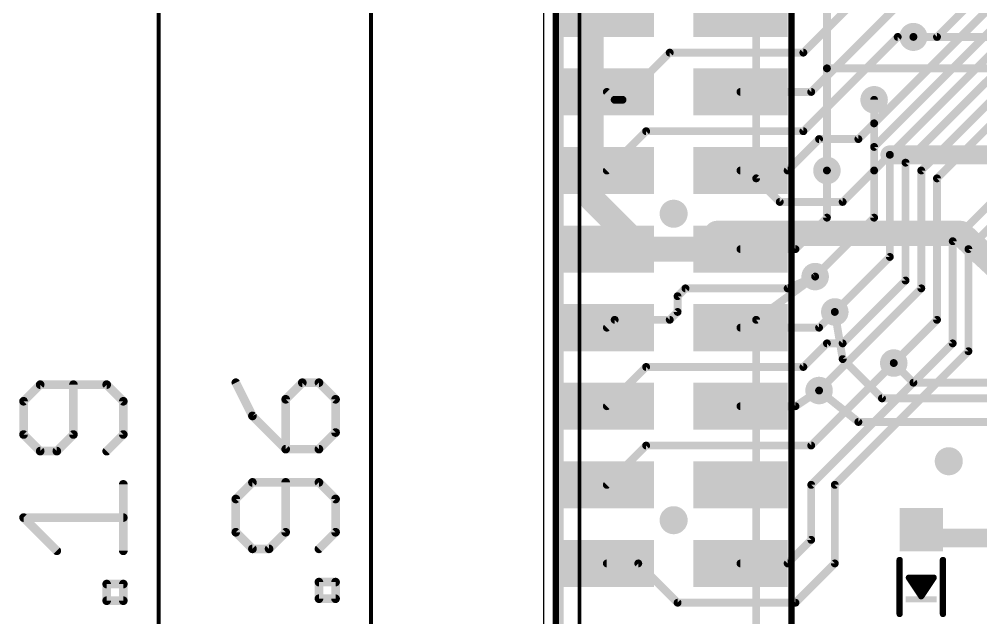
# Model space of a CAD drawing. Extents: x -17 to 57, y -6 to 105.
# Drawn here: x -16.95 to 14.11, y 42.18 to 61.53 of the extents above; entities that cross this region are included whole.
import ezdxf

# ---------------------------------------------------------------- set-up
doc = ezdxf.new("R2010")
doc.units = 0
for name, color, linetype in [('1', 12, 'CONTINUOUS'), ('16', 132, 'CONTINUOUS'), ('18', 110, 'CONTINUOUS'), ('20', 4, 'CONTINUOUS'), ('21', 40, 'CONTINUOUS'), ('22', 6, 'CONTINUOUS'), ('23', 53, 'CONTINUOUS'), ('48', 253, 'CONTINUOUS')]:
    doc.layers.add(name, color=color, linetype=linetype)

# ---------------------------------------------------------------- blocks, each defined once
blk = doc.blocks.new('RECT')
blk.add_solid([(-0.5, -0.5), (0.5, -0.5), (-0.5, 0.5), (0.5, 0.5)])
blk = doc.blocks.new('ROUNDV')
at = {"const_width": 0.5}
blk.add_lwpolyline([(0, -0.25, 1), (0, 0.25, 1), (0, -0.25)], format="xyb", dxfattribs=at)

msp = doc.modelspace()

# ---------------------------------------------------------------- linework, layer by layer
at = {"layer": '1'}
for points, const_width in [([(0.508, 0), (0.508, 85.09)], 0.254), ([(13.97, 66.04), (8.382, 60.452)], 0.254), ([(8.636, 59.182), (14.986, 65.532)], 0.254), ([(12.7, 60.96), (16.764, 65.024)], 0.254), ([(10.668, 58.166), (17.018, 64.516)], 0.254), ([(10.668, 57.404), (17.272, 64.008)], 0.254), ([(17.526, 63.5), (11.176, 57.15)], 0.254), ([(17.78, 62.992), (11.684, 56.896)], 0.254), ([(18.034, 62.484), (12.192, 56.642)], 0.254), ([(18.288, 61.976), (12.7, 56.388)], 0.254), ([(11.43, 60.96), (8.382, 57.912)], 0.254), ([(11.938, 60.96), (11.43, 60.96)], 0.254), ([(12.7, 60.96), (11.938, 60.96)], 0.254), ([(4.064, 60.452), (2.54, 58.928)], 0.254), ([(8.382, 60.452), (4.064, 60.452)], 0.254), ([(2.286, 58.928), (2.032, 59.182)], 0.254), ([(2.54, 58.928), (2.286, 58.928)], 0.254), ([(8.636, 59.182), (6.35, 59.182)], 0.254), ([(10.668, 58.166), (10.668, 58.928)], 0.254), ([(10.16, 57.658), (10.668, 58.166)], 0.254), ([(13.208, 54.356), (17.018, 58.166)], 0.254), ([(3.302, 57.912), (2.032, 56.642)], 0.254), ([(8.382, 57.912), (3.302, 57.912)], 0.254), ([(8.89, 57.658), (7.874, 56.642)], 0.254), ([(10.16, 57.658), (8.89, 57.658)], 0.254), ([(10.668, 57.404), (10.668, 55.118)], 0.254), ([(11.176, 57.15), (11.176, 53.848)], 0.254), ([(11.684, 56.896), (11.684, 53.086)], 0.254), ([(13.716, 54.102), (16.383, 56.769)], 0.254), ([(7.874, 56.642), (6.35, 56.642)], 0.254), ([(9.144, 55.118), (9.144, 56.642)], 0.254), ([(12.192, 56.642), (12.192, 52.832)], 0.254), ([(12.7, 56.388), (12.7, 51.816)], 0.254), ([(8.128, 54.102), (9.144, 55.118)], 0.254), ([(10.668, 55.118), (8.763, 53.213)], 0.254), ([(13.208, 51.054), (13.208, 54.356)], 0.254), ([(6.35, 54.102), (8.128, 54.102)], 0.254), ([(13.716, 50.8), (13.716, 54.102)], 0.254), ([(11.176, 53.848), (9.398, 52.07)], 0.254), ([(8.763, 53.213), (7.874, 52.832)], 0.254), ([(11.684, 53.086), (9.652, 51.054)], 0.254), ([(4.572, 52.832), (4.318, 52.578)], 0.254), ([(7.874, 52.832), (4.572, 52.832)], 0.254), ([(12.192, 52.832), (8.89, 49.53)], 0.254), ([(4.318, 52.578), (4.318, 52.07)], 0.254), ([(4.318, 52.07), (4.064, 51.816)], 0.254), ([(9.398, 52.07), (8.89, 51.562)], 0.254), ([(2.286, 51.816), (2.032, 51.562)], 0.254), ([(4.064, 51.816), (2.286, 51.816)], 0.254), ([(12.7, 51.816), (11.303, 50.419)], 0.254), ([(8.89, 51.562), (6.35, 51.562)], 0.254), ([(9.144, 51.054), (8.382, 50.292)], 0.254), ([(8.636, 46.482), (13.208, 51.054)], 0.254), ([(9.652, 51.054), (9.144, 51.054)], 0.254), ([(9.398, 46.482), (13.716, 50.8)], 0.254), ([(3.302, 50.292), (2.032, 49.022)], 0.254), ([(8.382, 50.292), (3.302, 50.292)], 0.254), ([(11.303, 50.419), (8.636, 47.752)], 0.254), ([(8.89, 49.53), (8.128, 49.022)], 0.254), ([(8.128, 49.022), (6.35, 49.022)], 0.254), ([(3.302, 47.752), (2.032, 46.482)], 0.254), ([(8.636, 47.752), (3.302, 47.752)], 0.254), ([(8.636, 44.704), (8.636, 46.482)], 0.254), ([(9.398, 43.942), (9.398, 46.482)], 0.254), ([(12.457, 44.765), (12.192, 45.03)], 0.6096), ([(14.9559, 44.765), (12.457, 44.765)], 0.6096), ([(7.874, 43.942), (8.636, 44.704)], 0.254), ([(2.032, 43.942), (3.048, 43.942)], 0.254), ([(3.048, 43.942), (4.318, 42.672)], 0.254), ([(6.35, 43.942), (7.874, 43.942)], 0.254), ([(8.128, 42.672), (9.398, 43.942)], 0.254), ([(4.318, 42.672), (8.128, 42.672)], 0.254)]:
    msp.add_lwpolyline(points, dxfattribs=dict(at, const_width=const_width))
for points, const_width in [([(11.43, 61.0235, 1), (11.43, 60.8965)], 0.127), ([(11.4749, 60.9151, 1), (11.3851, 61.0049)], 0.127), ([(11.938, 61.0235, 1), (11.938, 60.8965)], 0.127), ([(11.938, 60.8965, 1), (11.938, 61.0235)], 0.127), ([(12.6551, 61.0049, 1), (12.7449, 60.9151)], 0.127), ([(12.7, 60.8965, 1), (12.7, 61.0235)], 0.127), ([(4.064, 60.5155, 1), (4.064, 60.3885)], 0.127), ([(4.1089, 60.4071, 1), (4.0191, 60.4969)], 0.127), ([(8.3371, 60.4969, 1), (8.4269, 60.4071)], 0.127), ([(8.382, 60.3885, 1), (8.382, 60.5155)], 0.127), ([(2.0769, 59.2269, 1), (1.9871, 59.1371)], 0.127), ([(2.286, 58.9915, 1), (2.286, 58.8645)], 0.127), ([(2.2411, 58.8831, 1), (2.3309, 58.9729)], 0.127), ([(2.4951, 58.9729, 1), (2.5849, 58.8831)], 0.127), ([(2.54, 58.8645, 1), (2.54, 58.9915)], 0.127), ([(6.35, 59.2455, 1), (6.35, 59.1185)], 0.127), ([(8.5911, 59.2269, 1), (8.6809, 59.1371)], 0.127), ([(8.636, 59.1185, 1), (8.636, 59.2455)], 0.127), ([(10.7315, 58.928, 1), (10.6045, 58.928)], 0.127), ([(10.6231, 58.2109, 1), (10.7129, 58.1211)], 0.127), ([(10.6045, 58.166, 1), (10.7315, 58.166)], 0.127), ([(10.7129, 58.1211, 1), (10.6231, 58.2109)], 0.127), ([(3.302, 57.9755, 1), (3.302, 57.8485)], 0.127), ([(3.3469, 57.8671, 1), (3.2571, 57.9569)], 0.127), ([(8.3371, 57.9569, 1), (8.4269, 57.8671)], 0.127), ([(8.382, 57.8485, 1), (8.382, 57.9755)], 0.127), ([(8.89, 57.7215, 1), (8.89, 57.5945)], 0.127), ([(8.9349, 57.6131, 1), (8.8451, 57.7029)], 0.127), ([(10.1151, 57.7029, 1), (10.2049, 57.6131)], 0.127), ([(10.16, 57.5945, 1), (10.16, 57.7215)], 0.127), ([(10.7315, 57.404, 1), (10.6045, 57.404)], 0.127), ([(10.6231, 57.4489, 1), (10.7129, 57.3591)], 0.127), ([(11.2395, 57.15, 1), (11.1125, 57.15)], 0.127), ([(11.1311, 57.1949, 1), (11.2209, 57.1051)], 0.127), ([(11.7475, 56.896, 1), (11.6205, 56.896)], 0.127), ([(11.6391, 56.9409, 1), (11.7289, 56.8511)], 0.127), ([(1.9871, 56.6869, 1), (2.0769, 56.5971)], 0.127), ([(6.35, 56.7055, 1), (6.35, 56.5785)], 0.127), ([(7.8291, 56.6869, 1), (7.9189, 56.5971)], 0.127), ([(7.874, 56.5785, 1), (7.874, 56.7055)], 0.127), ([(9.2075, 56.642, 1), (9.0805, 56.642)], 0.127), ([(12.2555, 56.642, 1), (12.1285, 56.642)], 0.127), ([(12.1471, 56.6869, 1), (12.2369, 56.5971)], 0.127), ([(12.7635, 56.388, 1), (12.6365, 56.388)], 0.127), ([(12.6551, 56.4329, 1), (12.7449, 56.3431)], 0.127), ([(9.0805, 55.118, 1), (9.2075, 55.118)], 0.127), ([(9.1889, 55.0731, 1), (9.0991, 55.1629)], 0.127), ([(10.6045, 55.118, 1), (10.7315, 55.118)], 0.127), ([(10.7129, 55.0731, 1), (10.6231, 55.1629)], 0.127), ([(13.2715, 54.356, 1), (13.1445, 54.356)], 0.127), ([(13.1631, 54.4009, 1), (13.2529, 54.3111)], 0.127), ([(6.35, 54.1655, 1), (6.35, 54.0385)], 0.127), ([(8.0831, 54.1469, 1), (8.1729, 54.0571)], 0.127), ([(8.128, 54.0385, 1), (8.128, 54.1655)], 0.127), ([(13.7795, 54.102, 1), (13.6525, 54.102)], 0.127), ([(13.6711, 54.1469, 1), (13.7609, 54.0571)], 0.127), ([(11.1125, 53.848, 1), (11.2395, 53.848)], 0.127), ([(11.2209, 53.8031, 1), (11.1311, 53.8929)], 0.127), ([(8.7181, 53.2579, 1), (8.8079, 53.1681)], 0.127), ([(8.788, 53.1546, 1), (8.738, 53.2714)], 0.127), ([(11.6205, 53.086, 1), (11.7475, 53.086)], 0.127), ([(11.7289, 53.0411, 1), (11.6391, 53.1309)], 0.127), ([(4.572, 52.8955, 1), (4.572, 52.7685)], 0.127), ([(4.6169, 52.7871, 1), (4.5271, 52.8769)], 0.127), ([(7.849, 52.8904, 1), (7.899, 52.7736)], 0.127), ([(7.874, 52.7685, 1), (7.874, 52.8955)], 0.127), ([(12.1285, 52.832, 1), (12.2555, 52.832)], 0.127), ([(12.2369, 52.7871, 1), (12.1471, 52.8769)], 0.127), ([(4.3815, 52.578, 1), (4.2545, 52.578)], 0.127), ([(4.2731, 52.6229, 1), (4.3629, 52.5331)], 0.127), ([(4.3629, 52.0251, 1), (4.2731, 52.1149)], 0.127), ([(9.4429, 52.0251, 1), (9.3531, 52.1149)], 0.127), ([(2.286, 51.8795, 1), (2.286, 51.7525)], 0.127), ([(2.3309, 51.7711, 1), (2.2411, 51.8609)], 0.127), ([(4.0191, 51.8609, 1), (4.1089, 51.7711)], 0.127), ([(4.064, 51.7525, 1), (4.064, 51.8795)], 0.127), ([(4.2545, 52.07, 1), (4.3815, 52.07)], 0.127), ([(9.3531, 52.1149, 1), (9.4429, 52.0251)], 0.127), ([(12.7449, 51.7711, 1), (12.6551, 51.8609)], 0.127), ([(1.9871, 51.6069, 1), (2.0769, 51.5171)], 0.127), ([(6.35, 51.6255, 1), (6.35, 51.4985)], 0.127), ([(8.8451, 51.6069, 1), (8.9349, 51.5171)], 0.127), ([(8.89, 51.4985, 1), (8.89, 51.6255)], 0.127), ([(12.6365, 51.816, 1), (12.7635, 51.816)], 0.127), ([(9.144, 51.1175, 1), (9.144, 50.9905)], 0.127), ([(9.1889, 51.0091, 1), (9.0991, 51.0989)], 0.127), ([(9.6071, 51.0989, 1), (9.6969, 51.0091)], 0.127), ([(9.652, 50.9905, 1), (9.652, 51.1175)], 0.127), ([(13.1445, 51.054, 1), (13.2715, 51.054)], 0.127), ([(13.2529, 51.0091, 1), (13.1631, 51.0989)], 0.127), ([(13.6525, 50.8, 1), (13.7795, 50.8)], 0.127), ([(13.7609, 50.7551, 1), (13.6711, 50.8449)], 0.127), ([(3.302, 50.3555, 1), (3.302, 50.2285)], 0.127), ([(3.3469, 50.2471, 1), (3.2571, 50.3369)], 0.127), ([(8.3371, 50.3369, 1), (8.4269, 50.2471)], 0.127), ([(8.382, 50.2285, 1), (8.382, 50.3555)], 0.127), ([(11.2581, 50.4639, 1), (11.3479, 50.3741)], 0.127), ([(11.3479, 50.3741, 1), (11.2581, 50.4639)], 0.127), ([(8.8451, 49.5749, 1), (8.9349, 49.4851)], 0.127), ([(8.9252, 49.4772, 1), (8.8548, 49.5828)], 0.127), ([(1.9871, 49.0669, 1), (2.0769, 48.9771)], 0.127), ([(6.35, 49.0855, 1), (6.35, 48.9585)], 0.127), ([(8.0928, 49.0748, 1), (8.1632, 48.9692)], 0.127), ([(8.128, 48.9585, 1), (8.128, 49.0855)], 0.127), ([(3.302, 47.8155, 1), (3.302, 47.6885)], 0.127), ([(3.3469, 47.7071, 1), (3.2571, 47.7969)], 0.127), ([(8.5911, 47.7969, 1), (8.6809, 47.7071)], 0.127), ([(8.636, 47.6885, 1), (8.636, 47.8155)], 0.127), ([(8.6995, 46.482, 1), (8.5725, 46.482)], 0.127), ([(9.4615, 46.482, 1), (9.3345, 46.482)], 0.127), ([(1.9871, 46.5269, 1), (2.0769, 46.4371)], 0.127), ([(8.5911, 46.5269, 1), (8.6809, 46.4371)], 0.127), ([(9.3531, 46.5269, 1), (9.4429, 46.4371)], 0.127), ([(12.2998, 45.1378, 1), (12.0842, 44.9222)], 0.3048), ([(12.457, 44.9174, 1), (12.457, 44.6126)], 0.3048), ([(8.5725, 44.704, 1), (8.6995, 44.704)], 0.127), ([(8.6809, 44.6591, 1), (8.5911, 44.7489)], 0.127), ([(12.3492, 44.6572, 1), (12.5648, 44.8728)], 0.3048), ([(2.032, 44.0055, 1), (2.032, 43.8785)], 0.127), ([(3.0929, 43.9869, 1), (3.0031, 43.8971)], 0.127), ([(3.048, 43.8785, 1), (3.048, 44.0055)], 0.127), ([(6.35, 44.0055, 1), (6.35, 43.8785)], 0.127), ([(7.8291, 43.9869, 1), (7.9189, 43.8971)], 0.127), ([(7.874, 43.8785, 1), (7.874, 44.0055)], 0.127), ([(9.3345, 43.942, 1), (9.4615, 43.942)], 0.127), ([(9.4429, 43.8971, 1), (9.3531, 43.9869)], 0.127), ([(4.318, 42.7355, 1), (4.318, 42.6085)], 0.127), ([(4.2731, 42.6271, 1), (4.3629, 42.7169)], 0.127), ([(8.0831, 42.7169, 1), (8.1729, 42.6271)], 0.127), ([(8.128, 42.6085, 1), (8.128, 42.7355)], 0.127)]:
    msp.add_lwpolyline(points, format="xyb", dxfattribs=dict(at, const_width=const_width))
at = {"layer": '16'}
for points, const_width in [([(0.508, 0), (0.508, 85.09)], 0.254), ([(1.524, 55.753), (1.524, 79.502)], 0.8128), ([(6.858, 56.388), (6.858, 74.93)], 0.254), ([(9.144, 62.992), (9.144, 59.944)], 0.254), ([(11.938, 60.96), (30.48, 60.96)], 0.254), ([(9.144, 59.944), (9.144, 56.642)], 0.254), ([(29.464, 59.944), (9.144, 59.944)], 0.254), ([(10.668, 58.928), (10.668, 56.642)], 0.254), ([(11.176, 57.15), (10.668, 56.642)], 0.254), ([(15.24, 57.15), (11.176, 57.15)], 0.6096), ([(10.668, 56.642), (9.652, 55.626)], 0.254), ([(7.62, 55.626), (6.858, 56.388)], 0.254), ([(3.175, 54.102), (1.524, 55.753)], 0.8128), ([(9.652, 55.626), (7.62, 55.626)], 0.254), ([(5.08, 54.102), (5.588, 54.61)], 0.8128), ([(5.588, 54.61), (13.462, 54.61)], 0.8128), ([(13.462, 54.61), (17.018, 51.308)], 0.8128), ([(3.175, 54.102), (5.08, 54.102)], 0.8128), ([(6.858, 51.816), (8.763, 53.213)], 0.254), ([(9.652, 50.546), (9.398, 52.07)], 0.254), ([(6.858, 40.64), (6.858, 51.816)], 0.254), ([(10.922, 49.276), (9.652, 50.546)], 0.254), ([(11.938, 49.784), (11.303, 50.419)], 0.254), ([(41.402, 49.784), (11.938, 49.784)], 0.254), ([(10.16, 48.514), (8.89, 49.53)], 0.254), ([(40.386, 49.276), (10.922, 49.276)], 0.254), ([(38.1, 48.514), (10.16, 48.514)], 0.254)]:
    msp.add_lwpolyline(points, dxfattribs=dict(at, const_width=const_width))
for points, const_width in [([(11.938, 61.0235, 1), (11.938, 60.8965)], 0.127), ([(9.2075, 59.944, 1), (9.0805, 59.944)], 0.127), ([(9.144, 60.0075, 1), (9.144, 59.8805)], 0.127), ([(9.0805, 59.944, 1), (9.2075, 59.944)], 0.127), ([(10.7315, 58.928, 1), (10.6045, 58.928)], 0.127), ([(11.176, 57.3024, 1), (11.176, 56.9976)], 0.3048), ([(11.2209, 57.1051, 1), (11.1311, 57.1949)], 0.127), ([(9.0805, 56.642, 1), (9.2075, 56.642)], 0.127), ([(10.6231, 56.6869, 1), (10.7129, 56.5971)], 0.127), ([(10.6045, 56.642, 1), (10.7315, 56.642)], 0.127), ([(10.7129, 56.5971, 1), (10.6231, 56.6869)], 0.127), ([(6.9029, 56.4329, 1), (6.8131, 56.3431)], 0.127), ([(6.7945, 56.388, 1), (6.9215, 56.388)], 0.127), ([(1.6677, 55.8967, 1), (1.3803, 55.6093)], 0.4064), ([(1.3208, 55.753, 1), (1.7272, 55.753)], 0.4064), ([(7.62, 55.6895, 1), (7.62, 55.5625)], 0.127), ([(7.5751, 55.5811, 1), (7.6649, 55.6709)], 0.127), ([(9.6071, 55.6709, 1), (9.6969, 55.5811)], 0.127), ([(9.652, 55.5625, 1), (9.652, 55.6895)], 0.127), ([(5.588, 54.8132, 1), (5.588, 54.4068)], 0.4064), ([(5.7317, 54.4663, 1), (5.4443, 54.7537)], 0.4064), ([(13.6003, 54.7589, 1), (13.3237, 54.4611)], 0.4064), ([(13.462, 54.4068, 1), (13.462, 54.8132)], 0.4064), ([(3.175, 54.3052, 1), (3.175, 53.8988)], 0.4064), ([(3.0313, 53.9583, 1), (3.3187, 54.2457)], 0.4064), ([(4.9363, 54.2457, 1), (5.2237, 53.9583)], 0.4064), ([(5.08, 53.8988, 1), (5.08, 54.3052)], 0.4064), ([(8.8006, 53.1618, 1), (8.7254, 53.2642)], 0.127), ([(9.4606, 52.0804, 1), (9.3354, 52.0596)], 0.127), ([(6.9215, 51.816, 1), (6.7945, 51.816)], 0.127), ([(6.8204, 51.8672, 1), (6.8956, 51.7648)], 0.127), ([(9.6969, 50.5909, 1), (9.6071, 50.5011)], 0.127), ([(9.5894, 50.5356, 1), (9.7146, 50.5564)], 0.127), ([(11.3479, 50.4639, 1), (11.2581, 50.3741)], 0.127), ([(11.938, 49.8475, 1), (11.938, 49.7205)], 0.127), ([(11.8931, 49.7391, 1), (11.9829, 49.8289)], 0.127), ([(8.9297, 49.5796, 1), (8.8503, 49.4804)], 0.127), ([(10.922, 49.3395, 1), (10.922, 49.2125)], 0.127), ([(10.8771, 49.2311, 1), (10.9669, 49.3209)], 0.127), ([(10.16, 48.5775, 1), (10.16, 48.4505)], 0.127), ([(10.1203, 48.4644, 1), (10.1997, 48.5636)], 0.127)]:
    msp.add_lwpolyline(points, format="xyb", dxfattribs=dict(at, const_width=const_width))
at = {"layer": '20'}
msp.add_line((0, -3.81), (0, 88.646), dxfattribs=at)
at = {"layer": '21', "const_width": 0.2032}
for points in [[(8.001, 78.232), (8.001, 27.432)], [(0.381, 27.432), (0.381, 75.692)], [(11.492, 42.307), (11.492, 44.053)], [(12.892, 44.053), (12.892, 42.307)], [(12.192, 42.88), (11.792, 43.48)], [(11.792, 43.48), (12.592, 43.48)], [(12.592, 43.48), (12.192, 42.88)], [(12.192, 43.08), (11.992, 43.38)], [(11.992, 43.38), (12.392, 43.38)], [(12.0576, 43.2816), (12.3264, 43.2816)], [(12.392, 43.38), (12.192, 43.08)]]:
    msp.add_lwpolyline(points, dxfattribs=at)
at = {"layer": '21', "const_width": 0.1016}
for points in [[(11.5428, 44.053, 1), (11.4412, 44.053)], [(12.9428, 44.053, 1), (12.8412, 44.053)], [(11.8343, 43.5082, 1), (11.7497, 43.4518)], [(11.792, 43.5308, 1), (11.792, 43.4292)], [(12.6343, 43.4518, 1), (12.5497, 43.5082)], [(12.592, 43.4292, 1), (12.592, 43.5308)], [(12.0343, 43.4082, 1), (11.9497, 43.3518)], [(11.992, 43.4308, 1), (11.992, 43.3292)], [(12.0576, 43.3324, 1), (12.0576, 43.2308)], [(12.3264, 43.2308, 1), (12.3264, 43.3324)], [(12.4343, 43.3518, 1), (12.3497, 43.4082)], [(12.392, 43.3292, 1), (12.392, 43.4308)], [(12.1497, 43.1082, 1), (12.2343, 43.0518)], [(12.1497, 42.9082, 1), (12.2343, 42.8518)], [(12.1497, 43.0518, 1), (12.2343, 43.1082)], [(12.1497, 42.8518, 1), (12.2343, 42.9082)], [(11.4412, 42.307, 1), (11.5428, 42.307)], [(12.8412, 42.307, 1), (12.9428, 42.307)]]:
    msp.add_lwpolyline(points, format="xyb", dxfattribs=at)
at = {"layer": '22', "const_width": 0.127}
msp.add_lwpolyline([(1.148, 84.584), (1.148, -0.316)], dxfattribs=at)
at = {"layer": '23'}
msp.add_point((12.192, 43.18), dxfattribs=at)
at = {"layer": '48'}
for points, const_width in [([(-12.446, 87.946), (-12.446, -3.11)], 0.13), ([(-5.588, 84.898), (-5.588, 0.065)], 0.13), ([(-16.2768, 49.7203), (-16.8141, 49.183)], 0.2794), ([(-14.1279, 49.7203), (-16.2768, 49.7203)], 0.2794), ([(-15.2024, 48.1086), (-15.2024, 49.7203)], 0.2794), ([(-13.5907, 49.183), (-14.1279, 49.7203)], 0.2794), ([(-9.9561, 49.7838), (-9.4188, 48.7093)], 0.2794), ([(-7.8072, 49.7838), (-8.3444, 49.2465)], 0.2794), ([(-7.2699, 49.7838), (-7.8072, 49.7838)], 0.2794), ([(-6.7327, 49.2465), (-7.2699, 49.7838)], 0.2794), ([(-16.8141, 49.183), (-16.8141, 48.1086)], 0.2794), ([(-13.5907, 48.1086), (-13.5907, 49.183)], 0.2794), ([(-8.3444, 49.2465), (-8.3444, 47.6349)], 0.2794), ([(-6.7327, 48.1721), (-6.7327, 49.2465)], 0.2794), ([(-9.4188, 48.7093), (-8.3444, 47.6349)], 0.2794), ([(-16.8141, 48.1086), (-16.2768, 47.5714)], 0.2794), ([(-15.7396, 47.5714), (-15.2024, 48.1086)], 0.2794), ([(-14.1279, 47.5714), (-13.5907, 48.1086)], 0.2794), ([(-7.2699, 47.6349), (-6.7327, 48.1721)], 0.2794), ([(-16.2768, 47.5714), (-15.7396, 47.5714)], 0.2794), ([(-8.3444, 47.6349), (-7.2699, 47.6349)], 0.2794), ([(-13.5907, 44.3486), (-13.5907, 46.4975)], 0.2794), ([(-9.4188, 46.561), (-9.9561, 46.0238)], 0.2794), ([(-7.2699, 46.561), (-9.4188, 46.561)], 0.2794), ([(-8.3444, 44.9493), (-8.3444, 46.561)], 0.2794), ([(-6.7327, 46.0238), (-7.2699, 46.561)], 0.2794), ([(-9.9561, 46.0238), (-9.9561, 44.9493)], 0.2794), ([(-6.7327, 44.9493), (-6.7327, 46.0238)], 0.2794), ([(-15.7396, 44.3486), (-16.8141, 45.4231)], 0.2794), ([(-16.8141, 45.4231), (-13.5907, 45.4231)], 0.2794), ([(-9.9561, 44.9493), (-9.4188, 44.4121)], 0.2794), ([(-8.8816, 44.4121), (-8.3444, 44.9493)], 0.2794), ([(-7.2699, 44.4121), (-6.7327, 44.9493)], 0.2794), ([(-9.4188, 44.4121), (-8.8816, 44.4121)], 0.2794), ([(-14.1279, 42.7372), (-14.1279, 43.2745)], 0.2794), ([(-14.1279, 43.2745), (-13.5907, 43.2745)], 0.2794), ([(-13.5907, 43.2745), (-13.5907, 42.7372)], 0.2794), ([(-7.2699, 42.8007), (-7.2699, 43.338)], 0.2794), ([(-7.2699, 43.338), (-6.7327, 43.338)], 0.2794), ([(-6.7327, 43.338), (-6.7327, 42.8007)], 0.2794), ([(-13.5907, 42.7372), (-14.1279, 42.7372)], 0.2794), ([(-6.7327, 42.8007), (-7.2699, 42.8007)], 0.2794)]:
    msp.add_lwpolyline(points, dxfattribs=dict(at, const_width=const_width))
at = {"layer": '48', "const_width": 0.1397}
for points in [[(-16.2768, 49.7901, 1), (-16.2768, 49.6504)], [(-16.2274, 49.6709, 1), (-16.3262, 49.7697)], [(-15.1325, 49.7203, 1), (-15.2722, 49.7203)], [(-14.0785, 49.7697, 1), (-14.1773, 49.6709)], [(-14.1279, 49.6504, 1), (-14.1279, 49.7901)], [(-9.8936, 49.815, 1), (-10.0185, 49.7525)], [(-7.8072, 49.8536, 1), (-7.8072, 49.7139)], [(-7.7578, 49.7344, 1), (-7.8565, 49.8332)], [(-7.2205, 49.8332, 1), (-7.3193, 49.7344)], [(-7.2699, 49.7139, 1), (-7.2699, 49.8536)], [(-16.7442, 49.183, 1), (-16.8839, 49.183)], [(-16.8634, 49.2324, 1), (-16.7647, 49.1337)], [(-13.5208, 49.183, 1), (-13.6606, 49.183)], [(-13.6401, 49.1337, 1), (-13.5413, 49.2324)], [(-8.3938, 49.2959, 1), (-8.295, 49.1972)], [(-8.2745, 49.2465, 1), (-8.4142, 49.2465)], [(-6.6629, 49.2465, 1), (-6.8026, 49.2465)], [(-6.7821, 49.1972, 1), (-6.6833, 49.2959)], [(-9.3694, 48.7587, 1), (-9.4682, 48.6599)], [(-9.4813, 48.6781, 1), (-9.3564, 48.7406)], [(-16.8839, 48.1086, 1), (-16.7442, 48.1086)], [(-16.7647, 48.158, 1), (-16.8634, 48.0592)], [(-15.2722, 48.1086, 1), (-15.1325, 48.1086)], [(-15.153, 48.0592, 1), (-15.2518, 48.158)], [(-13.6606, 48.1086, 1), (-13.5208, 48.1086)], [(-13.5413, 48.0592, 1), (-13.6401, 48.158)], [(-6.8026, 48.1721, 1), (-6.6629, 48.1721)], [(-6.6833, 48.1227, 1), (-6.7821, 48.2215)], [(-16.2768, 47.6412, 1), (-16.2768, 47.5015)], [(-16.3262, 47.522, 1), (-16.2274, 47.6208)], [(-15.789, 47.6208, 1), (-15.6902, 47.522)], [(-15.7396, 47.5015, 1), (-15.7396, 47.6412)], [(-14.1773, 47.6208, 1), (-14.0785, 47.522)], [(-8.3444, 47.7047, 1), (-8.3444, 47.565)], [(-8.4142, 47.6349, 1), (-8.2745, 47.6349)], [(-8.3938, 47.5855, 1), (-8.295, 47.6843)], [(-7.3193, 47.6843, 1), (-7.2205, 47.5855)], [(-7.2699, 47.565, 1), (-7.2699, 47.7047)], [(-13.5208, 46.4975, 1), (-13.6606, 46.4975)], [(-9.4188, 46.6309, 1), (-9.4188, 46.4912)], [(-9.3694, 46.5116, 1), (-9.4682, 46.6104)], [(-8.2745, 46.561, 1), (-8.4142, 46.561)], [(-7.2205, 46.6104, 1), (-7.3193, 46.5116)], [(-7.2699, 46.4912, 1), (-7.2699, 46.6309)], [(-9.8862, 46.0238, 1), (-10.0259, 46.0238)], [(-10.0054, 46.0732, 1), (-9.9067, 45.9744)], [(-6.6629, 46.0238, 1), (-6.8026, 46.0238)], [(-6.7821, 45.9744, 1), (-6.6833, 46.0732)], [(-16.8141, 45.4929, 1), (-16.8141, 45.3532)], [(-16.7647, 45.4725, 1), (-16.8634, 45.3737)], [(-13.5907, 45.3532, 1), (-13.5907, 45.4929)], [(-9.9067, 44.9987, 1), (-10.0054, 44.9)], [(-8.295, 44.9, 1), (-8.3938, 44.9987)], [(-6.6833, 44.9, 1), (-6.7821, 44.9987)], [(-10.0259, 44.9493, 1), (-9.8862, 44.9493)], [(-8.4142, 44.9493, 1), (-8.2745, 44.9493)], [(-6.8026, 44.9493, 1), (-6.6629, 44.9493)], [(-15.789, 44.2992, 1), (-15.6902, 44.398)], [(-9.4188, 44.482, 1), (-9.4188, 44.3423)], [(-9.4682, 44.3627, 1), (-9.3694, 44.4615)], [(-8.931, 44.4615, 1), (-8.8322, 44.3627)], [(-8.8816, 44.3423, 1), (-8.8816, 44.482)], [(-7.3193, 44.4615, 1), (-7.2205, 44.3627)], [(-13.6606, 44.3486, 1), (-13.5208, 44.3486)], [(-14.0581, 43.2745, 1), (-14.1978, 43.2745)], [(-14.1279, 43.3443, 1), (-14.1279, 43.2046)], [(-13.5208, 43.2745, 1), (-13.6606, 43.2745)], [(-13.5907, 43.2046, 1), (-13.5907, 43.3443)], [(-7.2001, 43.338, 1), (-7.3398, 43.338)], [(-7.2699, 43.4078, 1), (-7.2699, 43.2681)], [(-6.6629, 43.338, 1), (-6.8026, 43.338)], [(-6.7327, 43.2681, 1), (-6.7327, 43.4078)], [(-14.1279, 42.8071, 1), (-14.1279, 42.6674)], [(-13.5907, 42.6674, 1), (-13.5907, 42.8071)], [(-7.2699, 42.8706, 1), (-7.2699, 42.7309)], [(-6.7327, 42.7309, 1), (-6.7327, 42.8706)], [(-14.1978, 42.7372, 1), (-14.0581, 42.7372)], [(-13.6606, 42.7372, 1), (-13.5208, 42.7372)], [(-7.3398, 42.8007, 1), (-7.2001, 42.8007)], [(-6.8026, 42.8007, 1), (-6.6629, 42.8007)]]:
    msp.add_lwpolyline(points, format="xyb", dxfattribs=at)

# ---------------------------------------------------------------- block references
at = {"layer": '1', "xscale": 3.048, "yscale": 1.524}
for p in [(2.032, 61.722), (2.032, 59.182), (2.032, 56.642), (2.032, 54.102), (2.032, 51.562), (2.032, 49.022), (2.032, 46.482), (2.032, 43.942)]:
    msp.add_blockref('RECT', p, dxfattribs=at)
at = {"layer": '1', "rotation": 180}
for p, xscale, yscale in [((6.35, 61.722), 3.048, 1.524), ((6.35, 59.182), 3.048, 1.524), ((6.35, 56.642), 3.048, 1.524), ((6.35, 54.102), 3.048, 1.524), ((6.35, 51.562), 3.048, 1.524), ((6.35, 49.022), 3.048, 1.524), ((6.35, 46.482), 3.048, 1.524), ((12.192, 45.03), 1.4, 1.4), ((6.35, 43.942), 3.048, 1.524)]:
    msp.add_blockref('RECT', p, dxfattribs=dict(at, xscale=xscale, yscale=yscale))
at = {"layer": '18'}
for p, xscale, yscale in [((11.938, 60.96), 0.9064, 0.9064), ((11.938, 60.96), 0.9064, 0.9064), ((10.668, 58.928), 0.889, 0.889), ((10.668, 58.928), 0.889, 0.889), ((9.144, 56.642), 0.889, 0.889), ((9.144, 56.642), 0.889, 0.889), ((4.191, 55.245), 0.9064, 0.9064), ((4.191, 55.245), 0.9064, 0.9064), ((8.763, 53.213), 0.889, 0.889), ((8.763, 53.213), 0.889, 0.889), ((9.398, 52.07), 0.889, 0.889), ((9.398, 52.07), 0.889, 0.889), ((11.303, 50.419), 0.889, 0.889), ((11.303, 50.419), 0.889, 0.889), ((8.89, 49.53), 0.889, 0.889), ((8.89, 49.53), 0.889, 0.889), ((13.081, 47.244), 0.9064, 0.9064), ((13.081, 47.244), 0.9064, 0.9064), ((4.191, 45.339), 0.9064, 0.9064), ((4.191, 45.339), 0.9064, 0.9064)]:
    msp.add_blockref('ROUNDV', p, dxfattribs=dict(at, xscale=xscale, yscale=yscale))
at = {"layer": '21', "xscale": 0.2, "rotation": 90}
msp.add_blockref('RECT', (12.192, 42.78), dxfattribs=at)

doc.saveas('drawing.dxf')
